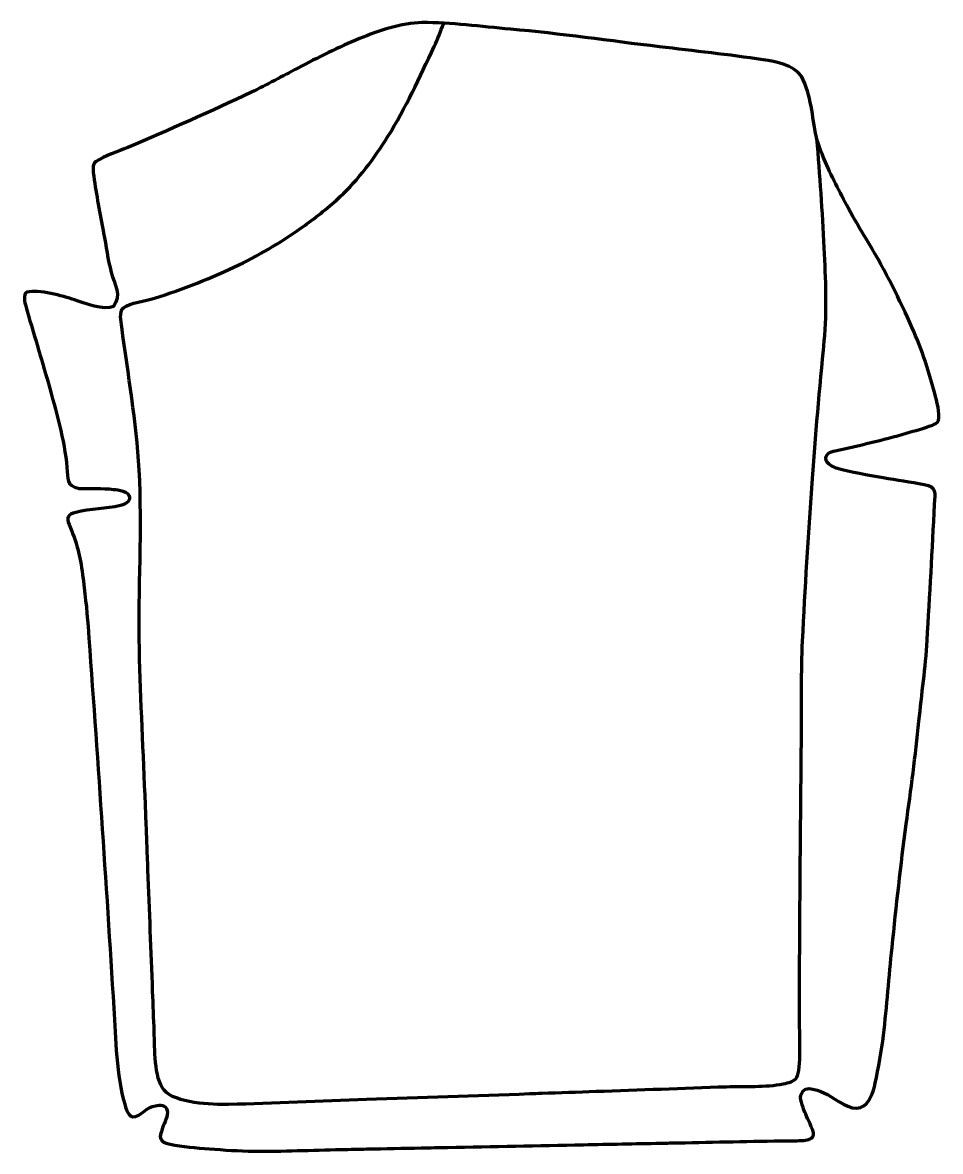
# Model space of a CAD drawing. Header units: millimetres. Extents: x 1191 to 1866, y 36 to 867.
import ezdxf

# ---------------------------------------------------------------- set-up
doc = ezdxf.new("R2010")
doc.units = ezdxf.units.MM
doc.header["$MEASUREMENT"] = 0
doc.layers.add('layer 2', color=7, linetype='Continuous')
doc.layers.add('layer 3', color=7, linetype='Continuous')

msp = doc.modelspace()

# ---------------------------------------------------------------- linework, layer by layer
at = {"layer": 'layer 2', "color": 142, "lineweight": 158}
msp.add_open_spline([(1774.8623, 781.196), (1776.9534, 754.3557), (1779.0418, 727.8819), (1780.2452, 700.9667), (1780.2452, 700.9667), (1781.3119, 677.5497), (1782.3844, 655.7127), (1780.2203, 632.2475), (1780.2203, 632.2475), (1777.0039, 597.3918), (1773.6337, 562.8347), (1771.2839, 527.8888), (1771.2839, 527.8888), (1768.6941, 489.2781), (1766.0596, 450.4369), (1764.2558, 411.7905), (1764.2558, 411.7905), (1763.2115, 389.1106), (1763.637, 366.0196), (1763.4386, 343.2769), (1763.4386, 343.2769), (1762.8236, 272.7331), (1762.0122, 202.0741), (1762.0727, 131.5344), (1762.0727, 131.5344), (1762.118, 123.3789), (1763.4484, 96.8347), (1760.0945, 90.8572), (1760.0945, 90.8572), (1758.2431, 87.5576), (1753.7939, 86.7007), (1750.3221, 85.9636), (1750.3221, 85.9636), (1737.3975, 83.2837), (1721.8512, 84.2937), (1708.4852, 83.8424), (1708.4852, 83.8424), (1676.5425, 82.7639), (1644.5982, 81.5593), (1612.6551, 80.4456), (1612.6551, 80.4456), (1599.3392, 79.9813), (1586.0234, 79.5169), (1572.7075, 79.0526), (1572.7075, 79.0526), (1569.7115, 78.9481), (1566.7154, 78.8437), (1563.7194, 78.7392), (1563.7194, 78.7392), (1523.7718, 77.3463), (1483.8244, 75.9535), (1443.8768, 74.5606), (1443.8768, 74.5606), (1410.0852, 73.379), (1376.2265, 71.8467), (1342.4341, 70.9969), (1342.4341, 70.9969), (1330.4131, 70.7199), (1303.1659, 71.8766), (1295.0471, 81.593), (1295.0471, 81.593), (1287.6069, 90.8093), (1288.3069, 112.4916), (1287.852, 124.2678), (1287.852, 124.2678), (1287.4666, 134.2471), (1287.0811, 144.2264), (1286.6957, 154.2057), (1286.6957, 154.2057), (1285.5458, 183.9773), (1284.3958, 213.7488), (1283.2459, 243.5204), (1283.2459, 243.5204), (1282.9889, 250.1732), (1282.732, 256.8261), (1282.475, 263.479), (1282.475, 263.479), (1282.3657, 266.3065), (1282.2566, 269.1339), (1282.1473, 271.9614), (1282.1473, 271.9614), (1282.0253, 275.1215), (1281.9032, 278.2816), (1281.7812, 281.4417), (1281.7812, 281.4417), (1281.6527, 284.7682), (1281.5242, 288.0946), (1281.3957, 291.421), (1281.3957, 291.421), (1279.9201, 329.4752), (1277.8341, 367.6809), (1276.9579, 405.7346), (1276.9579, 405.7346), (1276.0901, 449.6541), (1279.1436, 494.0457), (1276.7998, 537.8265), (1276.7998, 537.8265), (1274.7581, 573.2897), (1268.6369, 607.7653), (1263.9722, 642.8791), (1263.9722, 642.8791), (1263.4444, 646.6563), (1261.8916, 654.0312), (1265.1736, 656.8184), (1265.1736, 656.8184), (1270.0189, 660.4923), (1281.7174, 662.1003), (1288.0299, 664.0243), (1288.0299, 664.0243), (1308.7635, 670.3432), (1330.6208, 678.9919), (1350.1116, 688.4693), (1350.1116, 688.4693), (1366.3005, 696.3412), (1383.9537, 706.885), (1398.5293, 717.4453), (1398.5293, 717.4453), (1407.1983, 723.7262), (1416.8219, 731.4051), (1424.663, 738.6689), (1424.663, 738.6689), (1437.5372, 750.5953), (1450.0986, 767.671), (1459.4528, 782.5384), (1459.4528, 782.5384), (1472.9325, 804.0096), (1482.8884, 826.1758), (1493.6564, 849.0071), (1493.6564, 849.0071), (1496.2698, 854.5434), (1498.4139, 860.0824), (1500.5234, 865.8208)], degree=3, knots=[0, 0, 0, 0, 0.02941176, 0.02941176, 0.02941176, 0.02941176, 0.05882353, 0.05882353, 0.05882353, 0.05882353, 0.08823529, 0.08823529, 0.08823529, 0.08823529, 0.11764706, 0.11764706, 0.11764706, 0.11764706, 0.14705882, 0.14705882, 0.14705882, 0.14705882, 0.17647059, 0.17647059, 0.17647059, 0.17647059, 0.20588235, 0.20588235, 0.20588235, 0.20588235, 0.23529412, 0.23529412, 0.23529412, 0.23529412, 0.26470588, 0.26470588, 0.26470588, 0.26470588, 0.29411765, 0.29411765, 0.29411765, 0.29411765, 0.32352941, 0.32352941, 0.32352941, 0.32352941, 0.35294118, 0.35294118, 0.35294118, 0.35294118, 0.38235294, 0.38235294, 0.38235294, 0.38235294, 0.41176471, 0.41176471, 0.41176471, 0.41176471, 0.44117647, 0.44117647, 0.44117647, 0.44117647, 0.47058824, 0.47058824, 0.47058824, 0.47058824, 0.5, 0.5, 0.5, 0.5, 0.52941176, 0.52941176, 0.52941176, 0.52941176, 0.55882353, 0.55882353, 0.55882353, 0.55882353, 0.58823529, 0.58823529, 0.58823529, 0.58823529, 0.61764706, 0.61764706, 0.61764706, 0.61764706, 0.64705882, 0.64705882, 0.64705882, 0.64705882, 0.67647059, 0.67647059, 0.67647059, 0.67647059, 0.70588235, 0.70588235, 0.70588235, 0.70588235, 0.73529412, 0.73529412, 0.73529412, 0.73529412, 0.76470588, 0.76470588, 0.76470588, 0.76470588, 0.79411765, 0.79411765, 0.79411765, 0.79411765, 0.82352941, 0.82352941, 0.82352941, 0.82352941, 0.85294118, 0.85294118, 0.85294118, 0.85294118, 0.88235294, 0.88235294, 0.88235294, 0.88235294, 0.91176471, 0.91176471, 0.91176471, 0.91176471, 0.94117647, 0.94117647, 0.94117647, 0.94117647, 1, 1, 1, 1], dxfattribs=at)
at = {"layer": 'layer 3', "color": 242, "lineweight": 158}
msp.add_open_spline([(1763.6629, 827.2248), (1771.1949, 812.6743), (1771.397, 798.0147), (1774.6523, 782.4784), (1774.6523, 782.4784), (1775.5984, 777.9628), (1778.5149, 770.6685), (1780.3689, 766.2656), (1780.3689, 766.2656), (1785.5111, 754.2383), (1791.9857, 741.8984), (1798.1215, 730.3122), (1798.1215, 730.3122), (1802.352, 722.3238), (1806.6596, 715.2224), (1811.3685, 707.5419), (1811.3685, 707.5419), (1823.2115, 688.2251), (1834.0466, 666.6776), (1843.4215, 646.0365), (1843.4215, 646.0365), (1851.4061, 628.387), (1856.9265, 612.6163), (1861.7198, 593.8505), (1861.7198, 593.8505), (1863.0787, 588.5304), (1865.8755, 579.2815), (1864.4134, 574.0292), (1864.4134, 574.0292), (1863.7045, 572.0333), (1861.8105, 571.4521), (1859.9346, 570.6796), (1859.9346, 570.6796), (1853.8748, 568.1842), (1847.0127, 566.6286), (1840.7095, 564.7316), (1840.7095, 564.7316), (1823.5146, 559.6028), (1806.0933, 555.6899), (1788.5959, 551.7736), (1788.5959, 551.7736), (1784.9393, 550.9498), (1780.582, 549.3008), (1781.9586, 544.6157), (1781.9586, 544.6157), (1782.7105, 542.0564), (1786.8767, 539.7984), (1789.2684, 538.9606), (1789.2684, 538.9606), (1800.6302, 535.7655), (1812.1453, 533.839), (1823.7536, 531.8263), (1823.7536, 531.8263), (1833.7769, 530.0861), (1843.8445, 528.6588), (1853.8555, 526.8327), (1853.8555, 526.8327), (1863.8413, 524.6183), (1862.0244, 521.1718), (1861.5999, 512.3243), (1861.5999, 512.3243), (1859.9768, 478.9384), (1858.0899, 445.5479), (1856.1203, 412.1804), (1856.1203, 412.1804), (1854.9004, 392.5014), (1852.1061, 372.6115), (1850.0944, 352.9527), (1850.0944, 352.9527), (1847.4846, 327.4926), (1844.1689, 302.5027), (1840.7268, 277.1587), (1840.7268, 277.1587), (1836.6467, 247.0768), (1833.5035, 216.7843), (1830.3338, 186.5893), (1830.3338, 186.5893), (1828.0881, 165.0748), (1826.4658, 143.4048), (1824.0654, 121.9377), (1824.0654, 121.9377), (1822.673, 110.4076), (1820.4219, 98.0036), (1817.9077, 86.6563), (1817.9077, 86.6563), (1816.4493, 80.0742), (1813.8699, 71.7023), (1807.1641, 68.7196), (1807.1641, 68.7196), (1799.2128, 66.1528), (1789.5862, 74.8332), (1782.7935, 78.2601), (1782.7935, 78.2601), (1777.9136, 80.7221), (1765.7628, 86.7137), (1763.4563, 78.3982), (1763.4563, 78.3982), (1763.4563, 78.3982), (1763.2967, 77.8229), (1763.2967, 77.8229), (1763.2967, 77.8229), (1762.3727, 73.9245), (1765.3745, 67.5223), (1766.9001, 63.7968), (1766.9001, 63.7968), (1768.0442, 61.052), (1772.2839, 52.2263), (1772.6342, 50.1082), (1772.6342, 50.1082), (1773.0229, 46.3023), (1769.9226, 45.2842), (1766.7289, 44.8059), (1766.7289, 44.8059), (1763.2016, 44.2775), (1757.3084, 44.3578), (1753.5775, 44.3203), (1753.5775, 44.3203), (1726.8287, 44.0517), (1699.971, 43.35), (1673.215, 42.8208), (1673.215, 42.8208), (1668.8905, 42.7352), (1664.5662, 42.6497), (1660.2417, 42.5641), (1660.2417, 42.5641), (1641.2808, 42.189), (1622.32, 41.8138), (1603.3591, 41.4387), (1603.3591, 41.4387), (1570.0944, 40.7806), (1536.8298, 40.1224), (1503.5651, 39.4643), (1503.5651, 39.4643), (1497.0785, 39.3359), (1490.592, 39.2076), (1484.1054, 39.0793), (1484.1054, 39.0793), (1470.7995, 38.816), (1457.4937, 38.5528), (1444.1878, 38.2895), (1444.1878, 38.2895), (1441.194, 38.2303), (1438.2001, 38.1711), (1435.2063, 38.1118), (1435.2063, 38.1118), (1431.8799, 38.046), (1428.5534, 37.9802), (1425.227, 37.9144), (1425.227, 37.9144), (1403.8788, 37.4813), (1382.2151, 36.498), (1360.8962, 36.6828), (1360.8962, 36.6828), (1350.2952, 36.8089), (1338.9608, 37.5768), (1328.3697, 38.413), (1328.3697, 38.413), (1319.2036, 39.1603), (1308.3895, 39.9892), (1299.482, 41.8356), (1299.482, 41.8356), (1291.1935, 43.728), (1291.2677, 46.1198), (1293.9529, 53.913), (1293.9529, 53.913), (1295.2179, 57.456), (1298.2241, 62.9143), (1297.4461, 66.6151), (1297.4461, 66.6151), (1296.0838, 70.8631), (1292.509, 71.0009), (1288.7014, 70.0624), (1288.7014, 70.0624), (1282.1063, 68.3554), (1281.6701, 66.5324), (1276.4712, 63.2751), (1276.4712, 63.2751), (1269.5822, 58.9591), (1267.7816, 65.9599), (1266.2018, 71.1392), (1266.2018, 71.1392), (1259.9575, 91.8384), (1259.411, 119.8851), (1258.1019, 141.7328), (1258.1019, 141.7328), (1252.4667, 235.4132), (1245.9059, 329.1184), (1239.2096, 422.7308), (1239.2096, 422.7308), (1238.2887, 435.2489), (1236.7348, 448.1791), (1235.1597, 460.6468), (1235.1597, 460.6468), (1233.3534, 474.7774), (1230.8164, 484.3011), (1225.3321, 497.4416), (1225.3321, 497.4416), (1223.0041, 503.0199), (1224.3928, 504.7528), (1230.1341, 506.4258), (1230.1341, 506.4258), (1241.1101, 509.1852), (1252.2279, 508.9356), (1262.9614, 511.4281), (1262.9614, 511.4281), (1266.0164, 512.1376), (1269.777, 513.8805), (1269.7568, 517.5645), (1269.7568, 517.5645), (1269.1492, 521.9528), (1261.3868, 522.975), (1257.8983, 523.4), (1257.8983, 523.4), (1249.2964, 524.407), (1241.2373, 523.619), (1232.7745, 524.1266), (1232.7745, 524.1266), (1222.6127, 526.3678), (1224.47, 530.8677), (1223.6882, 539.528), (1223.6882, 539.528), (1221.8447, 559.4732), (1215.4815, 581.7777), (1210.0621, 601.1583), (1210.0621, 601.1583), (1204.7289, 620.1702), (1198.7669, 639.0144), (1193.4452, 658.0061), (1193.4452, 658.0061), (1192.742, 660.5163), (1191.0673, 666.9105), (1194.2173, 668.2826), (1194.2173, 668.2826), (1202.8828, 670.6083), (1220.6617, 665.736), (1229.2481, 662.6864), (1229.2481, 662.6864), (1235.4561, 660.4815), (1251.9969, 654.4404), (1257.8448, 657.9701), (1257.8448, 657.9701), (1264.3925, 665.8341), (1258.5044, 674.4962), (1256.2614, 682.961), (1256.2614, 682.961), (1253.7775, 692.3348), (1252.442, 702.3395), (1250.6633, 711.8962), (1250.6633, 711.8962), (1250.6633, 711.8962), (1250.5721, 712.3779), (1250.5721, 712.3779), (1250.5721, 712.3779), (1248.0016, 725.9166), (1245.2406, 740.0651), (1243.3898, 753.6919), (1243.3898, 753.6919), (1242.9684, 756.7868), (1241.9619, 762.5426), (1245.0248, 764.5466), (1245.0248, 764.5466), (1251.5598, 768.6422), (1261.2316, 771.7742), (1268.549, 774.8805), (1268.549, 774.8805), (1298.9205, 787.7955), (1329.573, 801.2544), (1359.3665, 815.4374), (1359.3665, 815.4374), (1370.7908, 820.8759), (1382.2461, 827.2706), (1393.4839, 833.1832), (1393.4839, 833.1832), (1408.0171, 840.8157), (1423.6636, 848.6464), (1438.8106, 854.9248), (1438.8106, 854.9248), (1452.3229, 860.5255), (1470.0231, 866.4585), (1484.6717, 866.6598), (1484.6717, 866.6598), (1506.2123, 866.6604), (1528.4285, 863.7328), (1549.9323, 861.8102), (1549.9323, 861.8102), (1586.4188, 858.5238), (1622.9287, 853.1751), (1659.3383, 848.8628), (1659.3383, 848.8628), (1684.6665, 845.8631), (1710.2865, 843.0379), (1735.5075, 839.3435), (1735.5075, 839.3435), (1744.9883, 837.9547), (1757.7856, 835.5846), (1763.6629, 827.2248)], degree=3, knots=[0, 0, 0, 0, 0.01333333, 0.01333333, 0.01333333, 0.01333333, 0.02666667, 0.02666667, 0.02666667, 0.02666667, 0.04, 0.04, 0.04, 0.04, 0.05333333, 0.05333333, 0.05333333, 0.05333333, 0.06666667, 0.06666667, 0.06666667, 0.06666667, 0.08, 0.08, 0.08, 0.08, 0.09333333, 0.09333333, 0.09333333, 0.09333333, 0.10666667, 0.10666667, 0.10666667, 0.10666667, 0.12, 0.12, 0.12, 0.12, 0.13333333, 0.13333333, 0.13333333, 0.13333333, 0.14666667, 0.14666667, 0.14666667, 0.14666667, 0.16, 0.16, 0.16, 0.16, 0.17333333, 0.17333333, 0.17333333, 0.17333333, 0.18666667, 0.18666667, 0.18666667, 0.18666667, 0.2, 0.2, 0.2, 0.2, 0.21333333, 0.21333333, 0.21333333, 0.21333333, 0.22666667, 0.22666667, 0.22666667, 0.22666667, 0.24, 0.24, 0.24, 0.24, 0.25333333, 0.25333333, 0.25333333, 0.25333333, 0.26666667, 0.26666667, 0.26666667, 0.26666667, 0.28, 0.28, 0.28, 0.28, 0.29333333, 0.29333333, 0.29333333, 0.29333333, 0.30666667, 0.30666667, 0.30666667, 0.30666667, 0.32, 0.32, 0.32, 0.32, 0.33333333, 0.33333333, 0.33333333, 0.33333333, 0.34666667, 0.34666667, 0.34666667, 0.34666667, 0.36, 0.36, 0.36, 0.36, 0.37333333, 0.37333333, 0.37333333, 0.37333333, 0.38666667, 0.38666667, 0.38666667, 0.38666667, 0.4, 0.4, 0.4, 0.4, 0.41333333, 0.41333333, 0.41333333, 0.41333333, 0.42666667, 0.42666667, 0.42666667, 0.42666667, 0.44, 0.44, 0.44, 0.44, 0.45333333, 0.45333333, 0.45333333, 0.45333333, 0.46666667, 0.46666667, 0.46666667, 0.46666667, 0.48, 0.48, 0.48, 0.48, 0.49333333, 0.49333333, 0.49333333, 0.49333333, 0.50666667, 0.50666667, 0.50666667, 0.50666667, 0.52, 0.52, 0.52, 0.52, 0.53333333, 0.53333333, 0.53333333, 0.53333333, 0.54666667, 0.54666667, 0.54666667, 0.54666667, 0.56, 0.56, 0.56, 0.56, 0.57333333, 0.57333333, 0.57333333, 0.57333333, 0.58666667, 0.58666667, 0.58666667, 0.58666667, 0.6, 0.6, 0.6, 0.6, 0.61333333, 0.61333333, 0.61333333, 0.61333333, 0.62666667, 0.62666667, 0.62666667, 0.62666667, 0.64, 0.64, 0.64, 0.64, 0.65333333, 0.65333333, 0.65333333, 0.65333333, 0.66666667, 0.66666667, 0.66666667, 0.66666667, 0.68, 0.68, 0.68, 0.68, 0.69333333, 0.69333333, 0.69333333, 0.69333333, 0.70666667, 0.70666667, 0.70666667, 0.70666667, 0.72, 0.72, 0.72, 0.72, 0.73333333, 0.73333333, 0.73333333, 0.73333333, 0.74666667, 0.74666667, 0.74666667, 0.74666667, 0.76, 0.76, 0.76, 0.76, 0.77333333, 0.77333333, 0.77333333, 0.77333333, 0.78666667, 0.78666667, 0.78666667, 0.78666667, 0.8, 0.8, 0.8, 0.8, 0.81333333, 0.81333333, 0.81333333, 0.81333333, 0.82666667, 0.82666667, 0.82666667, 0.82666667, 0.84, 0.84, 0.84, 0.84, 0.85333333, 0.85333333, 0.85333333, 0.85333333, 0.86666667, 0.86666667, 0.86666667, 0.86666667, 0.88, 0.88, 0.88, 0.88, 0.89333333, 0.89333333, 0.89333333, 0.89333333, 0.90666667, 0.90666667, 0.90666667, 0.90666667, 0.92, 0.92, 0.92, 0.92, 0.93333333, 0.93333333, 0.93333333, 0.93333333, 0.94666667, 0.94666667, 0.94666667, 0.94666667, 0.96, 0.96, 0.96, 0.96, 0.97333333, 0.97333333, 0.97333333, 0.97333333, 1, 1, 1, 1], dxfattribs=at)

doc.saveas('drawing.dxf')
